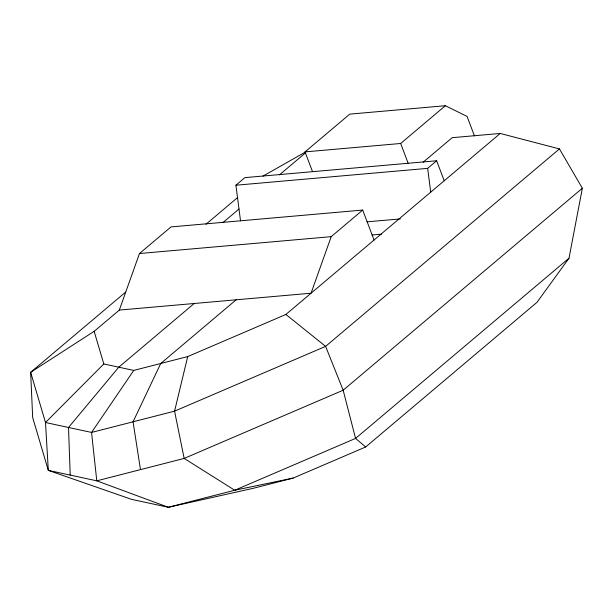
<?xml version="1.0" encoding="UTF-8"?>
<svg xmlns="http://www.w3.org/2000/svg" width="613" height="613" viewBox="0 0 613 613"><rect width="100%" height="100%" fill="white"/><g stroke="black" fill="none" stroke-linecap="round" stroke-linejoin="round"><path stroke-width="0.92" d="M125.642 292.094L30.65 372.306L32.673 417.522L48.304 470.37L131.488 499.334L168.33 507.28L253.345 488.285L293.19 478.071L365.685 446.969L536.965 302.339L569.01 258.188L582.35 188.237L559.439 148.921L500.239 133.458L452.195 137.68L423.116 162.238M500.239 133.458L285.88 314.469L187.708 356.582L174.567 411.162L184.168 458.424L234.741 490.247L293.19 478.071M569.01 258.188L355.571 438.418L234.741 490.247L168.33 507.28L96.777 480.83L48.304 470.37L45.5 422.51L30.65 372.306L94.157 331.326L119.328 310.078L139.48 253.521L170.981 226.925L362.704 210.06L374.053 240.012M362.704 210.06L331.204 236.664L311.044 293.213L119.328 310.078M187.708 356.582L133.749 370.413L91.552 432.441L96.777 480.83L184.168 458.424L343.157 390.22L582.35 188.237M133.749 370.413L103.812 363.961L45.5 422.51L91.552 432.441L174.567 411.162L325.61 346.368L559.439 148.921M240.534 220.925L235.921 185.218L244.924 177.624L436.648 160.759L444.218 180.758M206.022 224.22L237.446 197.685M263.015 176.092L305.197 152.17M312.477 171.54L305.036 151.894L349.755 114.133L445.375 105.72L467.068 116.416L474.47 135.948M223.017 222.519L239.001 209.025M279.421 174.889L305.611 152.775M194.214 303.489L118.776 367.187L68.526 427.476L70.204 475.09M305.036 151.894L400.657 143.48L445.375 105.72M236.158 299.803L160.729 363.501L133.059 421.805L140.477 469.627M235.921 185.218L427.644 168.36L436.648 160.759M367.026 221.837L400.412 218.902M139.48 253.521L331.204 236.664M371.915 235.024L381.455 234.181M285.88 314.469L325.61 346.368L343.157 390.22L355.571 438.418L365.685 446.969M400.657 143.48L408.097 163.127M94.157 331.326L103.812 363.961M427.644 168.36L430.717 192.16"/></g></svg>
